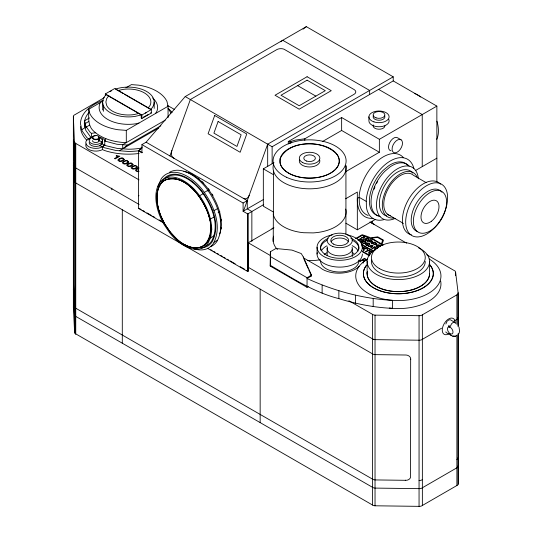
<?xml version="1.0" encoding="UTF-8"?>
<svg xmlns="http://www.w3.org/2000/svg" width="533" height="533" viewBox="0 0 533 533"><rect width="100%" height="100%" fill="white"/><g stroke="black" fill="none" stroke-linecap="round" stroke-linejoin="round"><path stroke-width="0.8" d="M86.099 143.89A10.007 5.776 0 0 0 89.784 149.946A10.007 5.776 0 0 0 100.89 150.299L102.469 149.586L102.469 146.861L104.754 145.109L104.754 141.025L105.807 138.467M405.633 480.306L405.293 480.3L406.666 480.266A5.004 4.084 2.1 0 0 410.45 477.648L410.657 358.389A5.004 4.084 2.1 0 0 406.113 355.018L375.032 354.632A3.638 2.099 0 0 1 372.574 353.879L75.479 182.792M308.321 286.607L307.048 287.34L270.258 266.1L270.371 251.716L275.921 248.511L291.984 250.11L301.218 253.548L303.337 256.986L311.492 275.155L311.492 275.954L307.048 278.519C333.845 290.831 362.893 298.8 392.408 300.339L392.408 308.354C374.193 307.548 356.264 303.963 338.861 298.633C313.89 292.297 292.271 278.066 270.258 265.294M270.258 266.1L270.371 260.537M273.236 241.669L273.536 171.146M449.359 326.956L449.432 326.063L448.586 325.969L448.833 326.909A3.924 2.265 60 0 0 448.833 332.459L450.618 335.124L446.128 332.525L445.848 331.886M158.114 186.876L158.294 185.351L161.299 178.708A42.533 24.558 60 0 1 202.387 189.715C213.413 204.485 222.861 225.752 213.393 243.508A42.533 24.558 60 0 1 193.746 248.738M183.905 244.354C208.683 258.398 215.945 228.997 207.177 211.061C200.521 195.371 184.431 173.045 164.73 180.101A38.163 22.033 60 0 0 164.73 224.166L170.313 232.348L177.009 239.35C184.811 246.679 199.475 252.595 207.324 242.215A38.136 22.02 60 0 0 207.19 210.975M221.248 228.997L221.442 227.404M99.145 137.367L99.051 138.26A3.365 1.939 0 0 1 95.387 139.713A3.365 1.939 0 0 1 92.429 137.807M99.145 138.533L99.151 138.5A3.365 1.939 0 0 0 99.031 138M99.145 140.585L99.051 141.038A3.365 1.939 0 0 1 95.387 142.491A3.365 1.939 0 0 1 92.429 140.585M102.549 107.586L102.549 102.01L103.429 98.152L106.007 94.554M362.18 246.732L362.207 246.619A2.199 1.273 0 0 0 361.561 245.72M380.495 246.433L380.575 246.106A2.199 1.273 0 0 0 378.37 244.834L377.804 244.88A2.199 1.273 0 0 0 376.245 245.78L376.171 246.106A2.199 1.273 0 0 0 378.37 247.379L378.563 247.365M249.171 195.344L248.531 196.697A5.67 4.424 -88.2 0 1 244.367 198.722L243.268 198.296M410.71 359.535L410.71 359.155M445.848 323.997L447.167 321.232M251.856 241.436L251.856 211.508L247.272 208.863L247.272 200.608L146.102 142.198L185.211 96.566L306.315 26.65L393.221 76.825L393.221 80.916L288.306 141.485L288.306 143.917M169.94 155.962L190.348 99.531L276.907 49.556A5.803 3.351 0 0 1 283.936 49.156L354.225 89.624A5.803 3.351 0 0 1 353.965 94.361L267.679 144.177L243.494 211.041M219.789 233.907C224.626 217.697 216.771 200.508 207.137 187.596A40.428 23.345 60 0 0 183.858 171.406M458.893 333.691L459.613 331.266L459.013 327.095M171.899 150.539L171.399 152.271A5.67 4.424 -88.2 0 0 172.912 157.568L174.431 158.554M104.748 145.103L100.89 147.581A10.007 5.776 0 0 1 88.791 146.735A10.007 5.776 0 0 1 87.072 139.766L90.697 137.634L93.102 137.041M100.59 102.409L100.111 103.082A29.255 16.889 0 0 0 135.942 123.769L139.006 123.036M108.899 95.52L106.653 98.652L105.887 102.01L106.653 105.367A22.486 12.979 0 0 0 134.189 114.548L138.693 113.469M148.194 108.006L150.086 105.367A22.486 12.979 0 0 0 122.55 89.471L117.98 90.563M155.356 113.596L156.629 111.83A29.255 16.889 0 0 0 152.545 97.945M142.224 146.915L138.587 150.932L138.587 208.496L163.098 222.647M177.009 239.35L170.493 232.501L164.89 224.34L160.58 215.412A38.136 22.02 60 0 1 164.724 180.214L164.757 180.194C184.471 172.978 200.428 195.458 207.177 211.061M140.899 149.113L138.986 150.699L142.331 152.631M160.919 125.781L127.507 145.069L122.703 148.787L122.703 144.703L165.21 120.165M280.771 41.781L282.723 40.268L369.635 90.443L369.635 94.534M303.05 29.175L306.315 26.65M88.418 138.747L93.235 137.001M148.381 114.415L143.284 117.213M360.961 238.971L360.481 238.604L357.85 240.11M363.986 250.383L364.619 248.551L366.064 248.878L366.411 248.531L363.493 247.792L364.139 247.372L363.859 247.092L362.2 247.885M447.86 320.5L449.945 319.627M138.587 150.932L141.931 152.864L141.931 144.61L243.095 203.02L243.095 211.268L247.712 213.933L263.735 204.552M207.437 248.245L247.712 271.497L248.231 271.197L248.231 242.775L273.962 227.804M104.315 97.652L74.867 114.722A3.638 2.099 0 0 0 73.367 116.634L73.367 307.294L74.653 333.238L372.574 505.044A3.638 2.099 0 0 0 375.032 505.797L419.058 506.35A3.638 2.099 0 0 0 422.363 505.477L456.888 485.523A3.638 2.099 0 0 0 458.193 484.104L458.193 333.725M105.347 95.327L105.347 93.948L114.828 88.471L151.359 109.558L151.359 113.023L141.878 118.493L141.225 118.119L141.225 114.928L105.987 94.588M125.875 87.818L131.418 84.614L138.713 85.167A39.962 23.072 0 0 1 166.969 101.483L168.062 106.26L126.301 130.372L126.301 142.631C114.662 142.278 102.603 139.18 93.761 131.251C87.359 125.555 88.764 116.854 88.804 109.218L103.315 100.844M81.822 129.592L85.213 127.634L84.58 120.778L89.571 117.893M88.804 121.471L85.213 123.549L85.213 127.634M85.926 127.22L89.511 125.155M105.347 93.948L141.878 115.035L151.359 109.558M119.319 150.746L158.807 127.947M141.931 144.61L146.102 142.198M138.587 195.818L138.986 195.591M138.587 208.496L138.986 208.263L141.152 209.516M185.211 96.566L272.123 146.742L393.221 76.825M204.246 192.44L207.783 190.401M207.604 190.947L209.309 189.961L208.423 188.662M199.515 195.804L203.053 193.759M288.306 141.485A1.819 1.053 0 0 0 289.592 141.798L295.469 140.066L304.803 138.793L341.64 117.526L379.363 139.306L436.86 106.107L436.86 181.92M273.349 211.994L263.335 206.211L263.335 168.841L273.995 162.685M322.272 141.645L341.64 130.465L379.363 152.245L379.363 139.306M213.953 210.675L217.497 208.636M218.144 212.7L219.856 211.721M210.415 219.076L213.953 217.031M243.095 203.02L247.272 200.608M243.095 211.268L263.455 199.515M210.415 237.951L213.953 235.912M213.953 242.262L217.497 240.223M345.631 171.719L379.363 152.245M272.123 228.624L273.556 227.791M272.123 228.79L273.556 227.964M345.631 198.789L357.33 192.04L357.33 229.816L345.884 223.207M247.712 258.825L248.231 258.518M415.24 170.673L436.86 158.188M357.33 229.816L375.525 219.31M355.504 238.577L362.174 234.727A60.562 34.965 0 0 1 370.075 237.551L370.721 237.838L377.724 236.825L383.527 240.176L382.041 244.267L383.18 245.12M356.564 238.617L362.32 235.3L374.346 240.156L382.534 245.393M358.416 240.443L359.808 239.637L360.788 239.87C358.756 242.535 361.92 242.568 361.541 240.05L363.393 240.143L360.415 239.284L360.948 238.977M270.258 256.48L307.048 277.72L311.492 275.155M359.795 261.25L364.432 258.298L367.004 259.818M359.795 260.977L360.408 261.33L362.467 260.137L363.499 260.764L363.113 263.162M363 260.104L364.532 258.945L366.544 260.351M348.855 300.725L372.574 314.383A3.638 2.099 0 0 0 375.032 315.136L419.058 315.689A3.638 2.099 0 0 0 422.363 314.816L456.888 294.862A3.638 2.099 0 0 0 458.193 293.443L458.12 292.81L458.12 326.456M441.577 328.228L422.363 339.334A3.638 2.099 0 0 1 419.058 340.201L375.032 339.654A3.638 2.099 0 0 1 372.574 338.901M454.176 320.939L456.888 319.374A3.638 2.099 0 0 0 458.193 317.954L458.12 317.328L458.193 317.954M456.495 335.783L454.216 336.39L451.584 335.723M110.111 91.469L111.444 90.877M145.289 113.143L146.628 112.55M363.899 250.423L363.313 250.283L363.866 248.378L362.886 248.145M374.726 246.832L371.987 248.558L374.053 247.858L375.032 248.092C373 250.763 376.165 250.796 375.785 248.271L376.971 248.551M138.633 168.688C135.795 168.908 136.068 172.126 138.807 170.993M84.58 120.778L85.833 126.294L90.237 132.424L91.456 133.343L95.753 132.75M141.278 114.915L135.049 116.407A25.817 14.904 0 0 1 103.429 105.867L102.549 102.01M374.726 246.832L375.325 247.032L374.659 247.505L377.624 248.305L377.051 248.571M139.033 171.553L138.333 171.659A2.145 1.239 0 0 1 136.981 171.499L135.735 170.72A2.112 1.219 0 0 1 135.629 169.854L136.861 168.774L139.093 168.022M95.76 135.409L94.887 135.482A3.365 1.939 0 0 0 93.442 138.733A3.365 1.939 0 0 0 99.051 137.834L99.051 141.038L99.151 137.327A3.365 1.939 0 0 0 95.76 135.409L95.76 135.842M405.6 480.306L375.032 479.927A3.638 2.099 0 0 1 372.574 479.167L75.1 307.847L74.433 306.835L73.587 284.575L73.627 162.931L74.433 181.54L75.746 182.959M307.768 260.45L313.224 260.55A36.53 21.087 0 0 0 320.253 259.731M126.301 130.372L118.026 129.739A39.962 23.072 0 0 1 89.764 113.429L88.804 109.218M127.507 145.069L116.974 144.27L104.754 141.025M184.311 171.393L185.844 171.546M448.833 326.909L449.506 326.976A3.924 2.265 60 0 1 452.997 332.086A3.924 2.265 60 0 1 449.506 333.165M365.065 260.923L363 259.831M364.305 261.417L364.679 261.29M451.558 335.537L450.518 335.064M188.802 172.805L192.506 174.378M372.241 251.856L370.115 251.529L368.483 252.755A2.199 1.273 0 0 0 370.682 254.028M102.023 141.851L99.151 140.585A3.365 1.939 0 0 0 99.031 140.039M102.023 143.897L106.353 145.815L116.974 148.354L128.366 149.22A44.032 25.424 0 0 0 142.118 147.947M102.469 149.586L104.435 150.459A47.87 27.636 0 0 0 139.146 153.451M369.369 244.394L369.995 244.107A3.958 2.285 0 0 0 369.282 243.448L369.016 243.295A2.199 1.273 0 0 0 367.457 242.921L366.891 242.961A2.199 1.273 0 0 0 365.332 243.861L365.332 244.52L366.204 245.26A4.144 2.392 0 0 0 367.557 245.72C371.068 245.846 366.071 243.434 367.977 245.147L367.51 245.213A4.524 2.612 0 0 1 366.557 244.814L366.111 243.981A1.392 0.806 0 0 1 367.097 243.414L368.583 243.694A4.624 2.672 0 0 1 369.096 244.081L369.349 244.381M393.221 80.916L436.86 106.107M378.597 89.357L422.236 114.555L422.236 166.629M401.063 139.786A7.382 4.264 -60 0 0 392.275 147.321A7.382 4.264 -60 0 0 398.511 151.272A7.382 4.264 -60 0 0 401.063 139.786L397.525 137.741A7.382 4.264 -60 0 0 389.676 142.651A7.382 4.264 -60 0 0 391.029 150.799M297.661 85.626L315.849 96.127M426.187 182.659L413.521 175.344A23.519 13.578 -60 0 0 388.557 188.062A23.519 13.578 -60 0 0 390.363 215.818M366.304 201.421L359.229 197.337L357.33 198.429A36.764 21.227 -60 0 0 373.013 218.343M387.271 214.086L403.461 223.434M370.488 222.214L374.239 224.38M167.335 105.354L174.504 109.478M369.895 221.994L406.612 243.135M426.766 254.741L454.123 270.498A3.638 2.099 0 0 1 455.628 272.403L458.193 293.443L458.193 326.256M263.335 168.841L273.349 174.624M116.081 89.471L117.347 90.197M118 90.577L123.03 93.475M124.462 94.308L150.719 109.465A25.817 14.904 0 0 0 146.628 91.469A25.817 14.904 0 0 0 115.461 89.098M150.719 112.65L151.359 113.023M361.947 250.89L369.635 255.327M362.42 251.816L369.422 255.86M450.498 319.867L454.109 321.952M138.986 179.848L75.1 143.064L74.433 142.044L73.367 116.634M248.231 242.775L270.511 255.607M139.146 204.485L75.1 167.575L74.433 166.562L73.367 141.145A3.638 2.099 0 0 1 73.674 140.072M247.938 267.126L373.173 339.241M142.591 210.348L144.756 211.594M146.915 212.847L151.245 215.339M152.685 216.171L154.85 217.424M159.174 219.922L161.332 221.168M210.715 249.677L212.154 250.503M213.586 251.336L215.026 252.169M217.184 253.415L218.623 254.241M220.782 255.487L222.221 256.32M223.66 257.153L225.099 257.979M227.251 259.225L228.69 260.057M230.129 260.884L235.166 263.795M240.196 266.7L244.514 269.192M246.672 270.438L248.111 271.264L248.111 213.706M75.479 167.808L75.1 167.575L75.1 143.064L75.746 143.464L75.746 334.124M197.956 178.129L199.295 179.108M371.894 252.356L370.322 251.976L369.289 252.755A1.392 0.806 0 0 0 370.682 253.561M98.918 137.174L102.216 139.526L102.463 140.519L101.603 142.451A6.669 3.851 0 0 1 91.123 143.317A6.669 3.851 0 0 1 92.396 137.248M89.977 139.926L86.912 137.614L82.129 130.951L80.496 123.796A47.87 27.636 0 0 1 102.909 100.391M201.707 181.207L203.826 183.445M448.586 325.969L449.372 326.829M212.141 194.105L213.02 195.391M304.017 259.305L308.094 268.385M308.774 269.898L311.492 275.954M455.655 323.404L454.336 322.165L452.95 322.585L451.558 323.771L450.245 326.536L449.432 326.063L449.506 326.976M345.631 209.089L345.93 209.815A36.53 21.087 0 0 1 313.224 232.901L303.697 232.728A36.53 21.087 0 0 1 273.236 214.019M364.305 261.143L364.445 261.49M375.945 244.047L375.605 244.241A2.812 1.626 0 0 1 374.253 243.907L373.04 243.235L374.193 242.568L375.092 243.081A2.758 1.592 0 0 1 375.858 243.974M371.781 241.636L371.448 241.829A2.812 1.626 0 0 1 370.089 241.489L368.876 240.816L370.035 240.15L370.928 240.669A2.758 1.592 0 0 1 371.701 241.562M458.12 457.6L458.193 458.227A3.638 2.099 0 0 1 456.888 459.646M458.12 465.769L458.193 466.395A3.638 2.099 0 0 1 456.888 467.814L422.363 487.775A3.638 2.099 0 0 1 419.058 488.648L375.032 488.095A3.638 2.099 0 0 1 372.574 487.342L75.1 316.022L74.433 315.003L73.367 289.586A3.638 2.099 0 0 1 73.674 288.513M458.193 484.104L458.12 333.925M221.302 219.243L221.481 220.895M456.888 294.862L456.888 324.357M456.888 335.144L456.888 485.523M455.628 272.403L455.628 275.674M429.571 261.656L429.571 273.682A31.22 18.022 0 0 1 396.819 291.578A31.22 18.022 0 0 1 367.27 271.91M422.363 314.816L422.363 505.477M419.058 315.689L419.058 506.35M375.032 315.136L375.032 505.797M373.187 298.653L373.187 306.668M372.574 314.383L372.574 505.044M372.267 221.255L372.267 223.753M368.909 116.84L368.909 120.924A10.107 5.836 0 0 0 380.335 126.707A10.107 5.836 0 0 0 388.784 119.412M367.137 261.456L367.137 273.476M355.524 295.202L355.524 303.217M352.273 249.058L352.273 256.473M345.93 234.207L345.93 165.636A36.53 21.087 0 0 1 308.447 188.815A36.53 21.087 0 0 1 273.536 164.337M341.64 117.526L341.64 130.465M338.861 290.618L338.861 298.633M327.169 248.118L327.169 255.54M322.125 285.135L322.125 293.15M317.068 247.225L317.068 254.034M307.048 277.72L307.048 287.34M304.803 138.793L304.803 140.412M303.337 256.986L303.337 257.792L319.58 267.166L322.465 269.305A23.339 13.472 0 0 0 359.142 266.36M290.878 141.485L290.878 143.104M289.985 141.765L289.985 143.384M272.123 146.742L272.123 163.771M270.371 251.716L270.371 261.337M267.679 144.177L267.679 166.496M260.157 289.146L260.157 422.609M247.712 213.933L247.712 271.497M168.062 106.26L168.062 117.7M154.19 102.01L154.19 108.379M141.878 115.035L141.878 118.493M122.297 209.762L122.297 343.225M111.797 188.149L111.797 189.808M103.429 105.867L103.429 111.31M102.216 139.526C102.776 142.171 102.369 145.269 99.191 145.922A6.669 3.851 0 0 1 89.124 142.644M91.456 133.343L91.456 137.427L90.237 136.508L85.833 130.378L84.334 123.796A44.032 25.424 0 0 1 89.138 112.25M75.479 143.297L75.479 333.958M74.433 142.044L74.433 332.705M99.118 137.154A10.007 5.776 0 0 1 105.434 141.052M92.535 137.301A3.365 1.939 0 0 1 93.388 136.428M94.081 136.115A3.365 1.939 0 0 1 94.887 135.915M98.145 136.395A3.365 1.939 0 0 1 98.685 136.794M99.031 137.261A3.365 1.939 0 0 1 99.151 137.761M102.236 141.611A6.669 3.851 0 0 1 102.236 143.604L99.758 145.662L104.435 147.734L115.981 150.493L128.366 151.432A47.87 27.636 0 0 0 139.146 150.726M319.507 159.5A10.274 5.93 0 0 1 309.586 166.969A10.274 5.93 0 0 1 299.659 159.5M102.689 109.938A25.817 14.904 0 0 1 102.549 108.379M86.912 140.339A47.87 27.636 0 0 1 80.496 126.521M168.175 108.452A47.87 27.636 0 0 1 172.099 112.556M373.486 250.61A67.478 38.956 0 0 1 361.187 243.614M73.367 307.294A3.638 2.099 0 0 1 73.674 306.222M373 250.976A68.231 39.395 0 0 1 361.854 244.827M277.4 249.537A36.53 21.087 0 0 1 273.536 236.166M168.108 108.759A44.032 25.424 0 0 1 170.9 113.129M169.621 172.232A42.533 24.558 60 0 1 205.925 187.669C216.951 202.447 226.398 223.707 216.931 241.469A42.533 24.558 60 0 1 210.722 246.619M165.743 178.155A39.529 22.819 60 0 1 201.321 191.227C211.568 204.958 220.349 224.713 211.554 241.222A39.529 22.819 60 0 1 205.785 246.013M209.882 236.239A38.03 21.96 60 0 1 168.481 229.736A38.03 21.96 60 0 1 168.481 178.861A38.03 21.96 60 0 1 209.882 220.162M161.805 181.54A40.428 23.345 60 0 1 201.641 190.774C212.121 204.812 221.102 225.026 212.107 241.909A40.428 23.345 60 0 1 201.641 247.952M422.363 479.607A3.638 2.099 0 0 1 419.058 480.473M73.367 165.656A3.638 2.099 0 0 1 73.674 164.584M414.841 93.561A29.288 16.909 60 0 1 420.697 96.959M436.96 121.164A29.288 16.909 60 0 1 436.74 139.34M384.919 125.828A5.903 3.411 0 0 1 378.25 129.206A5.903 3.411 0 0 1 373.313 124.942M384.719 115.954A5.903 3.411 0 0 1 379.016 120.245A5.903 3.411 0 0 1 373.313 115.954M411.383 234.773A29.655 17.123 -60 0 1 408.551 199.462A29.655 17.123 -60 0 1 440.558 184.171M417.792 231.662A23.519 13.578 -60 0 1 416.619 202.846A23.519 13.578 -60 0 1 441.95 192.26M442.377 216.818A29.655 17.123 -60 0 1 406.832 229.23A29.655 17.123 -60 0 1 430.444 183.865A29.655 17.123 -60 0 1 442.73 216.131M386.532 215.972A25.577 14.771 -60 0 1 385.252 184.631A25.577 14.771 -60 0 1 412.802 173.112M393.587 217.997A25.577 14.771 -60 0 1 387.524 187.483A25.577 14.771 -60 0 1 417.059 176.976M395.18 218.397A29.655 17.123 -60 0 1 376.498 204.072A29.655 17.123 -60 0 1 396.972 169.081A29.655 17.123 -60 0 1 418.338 178.815M378.357 215.712A29.655 17.123 -60 0 1 369.576 197.796A29.655 17.123 -60 0 1 383.174 170.34L388.517 165.876A29.655 17.123 -60 0 1 407.532 165.11M403.314 157.488A34.292 19.801 -60 0 0 377.437 161.053A34.292 19.801 -60 0 0 359.195 195.638L359.322 202.873A34.292 19.801 -60 0 0 368.196 215.465M380.009 216.665A29.655 17.123 -60 0 1 371.228 198.749A29.655 17.123 -60 0 1 384.826 171.293L390.169 166.829A29.655 17.123 -60 0 1 409.184 166.063M413.875 168.475A34.292 19.801 -60 0 0 388.717 161.952A34.292 19.801 -60 0 0 366.271 199.722L366.398 206.964A34.292 19.801 -60 0 0 383.78 219.683M374.093 189.222A25.577 14.771 -60 0 1 374.952 186.916M376.604 183.332A25.577 14.771 -60 0 1 377.684 181.367M455.162 322.665A9.128 5.27 -60 0 0 453.27 318.481L451.937 318.068A9.128 5.27 -60 0 0 445.481 321.799L444.142 323.751A9.128 5.27 -60 0 0 444.142 334.298L445.481 334.711A9.128 5.27 -60 0 0 448.706 333.845M429.571 273.735A31.22 18.022 0 0 1 396.819 291.638A31.22 18.022 0 0 1 367.27 271.963M429.112 258.965A42.607 24.598 0 0 1 428.325 293.47A42.607 24.598 0 0 1 368.55 293.563A42.607 24.598 0 0 1 367.43 259.058M429.358 264.268A34.951 20.174 0 0 1 399.11 293.75A34.951 20.174 0 0 1 366.684 265.048A34.951 20.174 0 0 0 399.11 293.803A34.951 20.174 0 0 0 429.358 264.321M418.558 247.818A31.22 18.022 0 0 1 421.15 273.869A31.22 18.022 0 0 1 375.945 274.109A31.22 18.022 0 0 1 377.724 248.032M425.254 261.463A26.897 15.53 0 0 1 397.112 277.067A26.897 15.53 0 0 1 371.588 260.031M440.644 281.011A42.607 24.598 0 0 1 389.277 308.034M358.809 260.084A19.148 11.053 0 0 1 340.594 271.997A19.148 11.053 0 0 1 320.573 261.097M324.231 254.454A19.148 11.053 0 0 1 326.909 252.735M352.16 252.549A19.148 11.053 0 0 1 353.952 253.555M362.373 254.034A22.652 13.078 0 0 1 338.535 267.093A22.652 13.078 0 0 1 317.195 252.669M347.196 234.88A22.652 13.078 0 0 1 357.949 254.987A22.652 13.078 0 0 1 321.492 254.987A22.652 13.078 0 0 1 332.246 234.88M321.512 250.617A19.148 11.053 0 0 1 326.909 245.82M352.16 245.626A19.148 11.053 0 0 1 358.149 251.036M320.773 250.177A19.148 11.053 0 0 1 326.909 240.37M352.16 240.183A19.148 11.053 0 0 1 358.842 249.164M350.841 238.224A19.148 11.053 0 0 1 354.099 254.527A19.148 11.053 0 0 1 325.683 254.741A19.148 11.053 0 0 1 328.195 238.398M352.053 247.165A12.579 7.262 0 0 1 339.461 255.847A12.579 7.262 0 0 1 327.502 246.866M331.113 241.829A8.908 5.143 0 0 1 339.694 237.998A8.908 5.143 0 0 1 348.315 241.795M280.211 158.541L280.091 163.018A29.688 17.143 0 0 0 316.835 177.656A29.688 17.143 0 0 0 337.182 154.717C324.311 139.739 289.346 139.313 280.211 158.541M372.607 241.689L372.6 241.769A1.073 0.62 0 0 1 371.688 242.302L371.341 242.295A3.658 2.112 0 0 1 369.576 241.855L368.316 241.143C364.872 242.548 370.888 237.671 371.834 240.556A3.658 2.112 0 0 1 372.594 241.569L372.607 241.689M376.764 244.101L376.758 244.187A1.073 0.62 0 0 1 375.845 244.714L375.499 244.707A3.658 2.112 0 0 1 373.74 244.274L372.474 243.561C369.023 244.92 375.052 240.11 375.992 242.968A3.658 2.112 0 0 1 376.751 243.987L376.764 244.101M211.761 229.29L210.808 237.092L208.017 243.261A39.529 22.819 60 0 1 169.834 233.034L164.044 224.56A39.529 22.819 60 0 1 161.632 180.7A39.529 22.819 60 0 1 197.783 193.266C205.738 203.626 211.321 216.098 211.761 229.29M361.754 241.795L361.674 242.122A2.199 1.273 0 0 0 363.879 243.394L364.445 243.354A2.199 1.273 0 0 0 366.004 242.455L366.078 242.122A2.199 1.273 0 0 0 363.879 240.849L363.306 240.896A2.199 1.273 0 0 0 361.754 241.795M362.533 241.915L362.487 242.122A1.392 0.806 0 0 0 363.879 242.928L364.239 242.901A1.392 0.806 0 0 0 365.225 242.335L365.272 242.122A1.392 0.806 0 0 0 363.879 241.316L363.519 241.349A1.392 0.806 0 0 0 362.533 241.915M377.024 245.9L376.978 246.106A1.392 0.806 0 0 0 378.37 246.912L378.73 246.886A1.392 0.806 0 0 0 379.716 246.313L379.762 246.106A1.392 0.806 0 0 0 378.37 245.3L378.01 245.327A1.392 0.806 0 0 0 377.024 245.9M361.374 237.925L361.96 238.184L363.959 237.038C361.534 244.134 372.194 234.846 364.945 239.084L364.512 236.312L361.374 237.925M365.525 240.323C368.849 241.622 370.535 235.713 365.525 240.323M365.678 251.529L366.171 251.816L367.857 250.883L370.295 250.856L368.063 250.437L367.237 249.158L367.29 250.557L365.718 251.476M368.303 246.313L369.649 246.379L371.168 247.252L370.775 247.865L371.268 248.025L373.173 245.786L372.107 245.24L368.303 246.313M214.699 115.474L208.09 133.75L240.156 152.265L246.772 133.99L214.699 115.474M218.11 121.497L213.9 133.143L236.945 146.448L241.156 134.802L218.11 121.497M382.654 240.323L381.401 243.788L371.528 238.198L377.477 237.338L382.654 240.323M124.276 159.447L122.97 160.753L120.744 161.506A2.145 1.239 0 0 1 119.392 161.346L118.146 160.566A2.112 1.219 0 0 1 118.04 159.7L119.279 158.621L121.511 157.868A2.145 1.239 0 0 1 122.857 158.035L124.276 159.447M128.673 161.985L127.367 163.291L125.142 164.044A2.145 1.239 0 0 1 123.789 163.884L122.543 163.105A2.112 1.219 0 0 1 122.437 162.239L123.676 161.159L125.908 160.406A2.145 1.239 0 0 1 127.254 160.573L128.673 161.985M133.07 164.524L131.764 165.83L129.539 166.582A2.145 1.239 0 0 1 128.186 166.423L126.941 165.643A2.112 1.219 0 0 1 126.834 164.777L128.073 163.698L130.305 162.945A2.145 1.239 0 0 1 131.651 163.111L133.07 164.524M137.467 167.062L136.155 168.368L133.936 169.121A2.145 1.239 0 0 1 132.584 168.961L131.338 168.181A2.112 1.219 0 0 1 131.231 167.315L132.47 166.236L134.702 165.483A2.145 1.239 0 0 1 136.048 165.65L137.467 167.062M123.449 159.274C121.024 163.058 115.568 159.673 121.917 158.341A1.306 0.753 0 0 1 122.763 158.468L123.449 159.274M127.847 161.812C125.422 165.596 119.965 162.212 126.314 160.879A1.306 0.753 0 0 1 127.16 161.006L127.847 161.812M132.244 164.351C129.819 168.135 124.362 164.75 130.712 163.418A1.306 0.753 0 0 1 131.558 163.544L132.244 164.351M136.641 166.889C134.209 170.673 128.759 167.289 135.109 165.956A1.306 0.753 0 0 1 135.955 166.083L136.641 166.889M372.294 245.84L371.521 246.806L370.428 246.173L372.294 245.84M116.62 155.696L116.067 156.016L118.146 156.422L114.515 158.514L115.208 158.914L119.865 156.229L116.62 155.696M307.095 76.725L275.021 95.247L299.18 109.198L331.26 90.677L307.095 76.725M307.095 80.177L280.998 95.247L299.18 105.747L325.283 90.677L307.095 80.177M455.442 336.29L452.957 336.27L455.442 336.29M306.522 161.053A5.803 3.351 0 0 0 315.383 158.308A5.803 3.351 0 0 0 306.841 155.25A5.803 3.351 0 0 0 306.522 161.053M291.158 174.371A29.688 17.143 0 0 0 338.955 163.418A29.688 17.143 0 0 0 298.633 144.996A29.688 17.143 0 0 0 291.158 174.371M302.318 162.398A10.274 5.93 0 0 0 319.507 159.74A10.274 5.93 0 0 0 306.921 152.471A10.274 5.93 0 0 0 302.318 162.398M286.461 177.249A36.53 21.087 0 0 0 345.631 164.324A36.53 21.087 0 0 0 296.661 141.205A36.53 21.087 0 0 0 286.461 177.249M376.065 117.886A5.903 3.411 0 0 0 384.919 114.935A5.903 3.411 0 0 0 376.065 111.977A5.903 3.411 0 0 0 376.065 117.886M373.966 121.89A10.107 5.836 0 0 0 389.123 116.84A10.107 5.836 0 0 0 373.966 111.783A10.107 5.836 0 0 0 373.966 121.89M432.283 229.51A23.519 13.578 -60 0 0 443.123 192.44A23.519 13.578 -60 0 0 414.594 213.473A23.519 13.578 -60 0 0 432.283 229.51M431.404 221.268A12.745 7.355 -60 0 0 437 201.214A12.745 7.355 -60 0 0 421.59 212.934A12.745 7.355 -60 0 0 431.404 221.268M379.449 268.599A26.897 15.53 0 0 0 424.375 261.476A26.897 15.53 0 0 0 391.235 242.575A26.897 15.53 0 0 0 379.449 268.599M332.745 246.459A12.579 7.262 0 0 0 352.273 240.883A12.579 7.262 0 0 0 334.144 233.907A12.579 7.262 0 0 0 332.745 246.459M333.445 244.067A8.908 5.143 0 0 0 348.329 241.729A8.908 5.143 0 0 0 337.389 235.453A8.908 5.143 0 0 0 333.445 244.067"/></g></svg>
